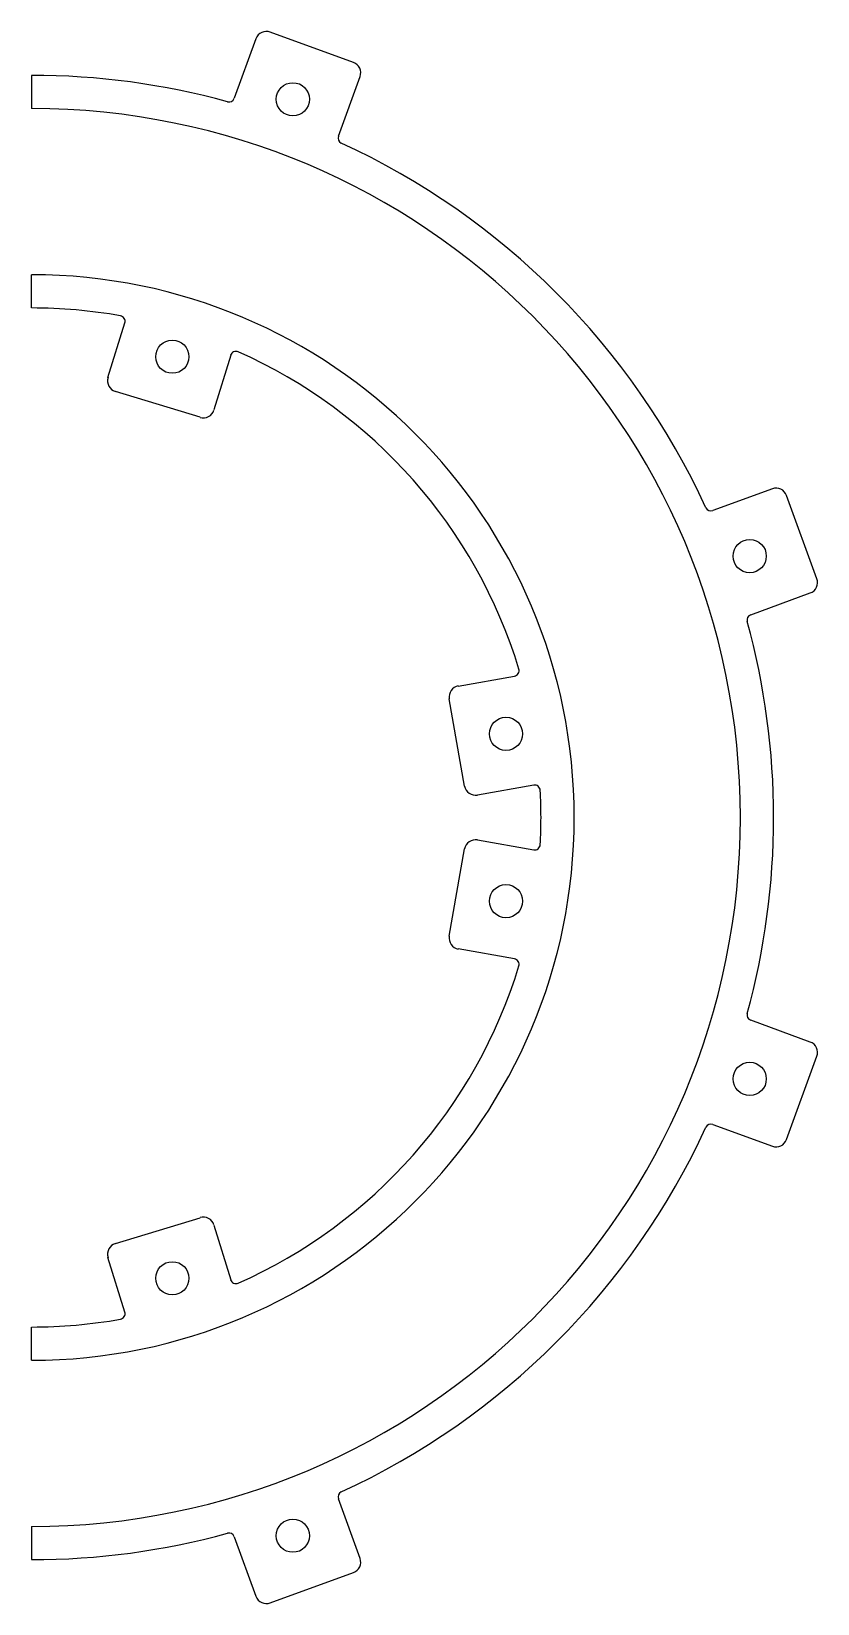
# Model space of a CAD drawing. Header units: millimetres. Extents: x 0 to 71, y -71 to 71.
import ezdxf

# ---------------------------------------------------------------- set-up
doc = ezdxf.new("R2010")
doc.units = ezdxf.units.MM
doc.header["$MEASUREMENT"] = 0
doc.layers.add('Default', color=18, linetype='Continuous', true_color=0x000000)

msp = doc.modelspace()

# ---------------------------------------------------------------- linework, layer by layer
at = {"layer": 'Default'}
for p, q in [((20.27, 70.31), (18.31, 64.93)), ((27.71, 61.51), (29.67, 66.89)), ((6.91, 39.71), (8.42, 44.65)), ((17.99, 41.73), (16.48, 36.79)), ((66.89, 29.67), (61.51, 27.71)), ((64.93, 18.31), (70.31, 20.27)), ((38.52, 11.87), (43.61, 12.77)), ((45.35, 2.92), (40.26, 2.02)), ((40.26, -2.02), (45.35, -2.92)), ((43.61, -12.77), (38.52, -11.87)), ((70.31, -20.27), (64.93, -18.31)), ((61.51, -27.71), (66.89, -29.67)), ((16.48, -36.79), (17.99, -41.73)), ((8.42, -44.65), (6.91, -39.71)), ((29.67, -66.89), (27.71, -61.51)), ((18.31, -64.93), (20.27, -70.31))]:
    msp.add_line(p, q, dxfattribs=at)
for points in [[(29.07, 68.17), (21.55, 70.91)], [(0, 67), (0, 64)], [(0, 46), (0, 49)], [(15.23, 36.13), (7.58, 38.47)], [(70.91, 21.55), (68.17, 29.07)], [(39.1, 2.83), (37.71, 10.71)], [(37.71, -10.71), (39.1, -2.83)], [(68.17, -29.07), (70.91, -21.55)], [(7.58, -38.47), (15.23, -36.13)], [(0, -49), (0, -46)], [(0, -64), (0, -67)], [(21.55, -70.91), (29.07, -68.17)]]:
    msp.add_lwpolyline(points, dxfattribs=at)
for centre in [(23.6, 64.84), (12.72, 41.6), (64.84, 23.6), (42.84, 7.55), (42.84, -7.55), (64.84, -23.6), (12.72, -41.6), (23.6, -64.84)]:
    msp.add_circle(centre, 1.5, dxfattribs=at)
for centre, radius, start, end in [((21.21, 69.97), 1, 70, 160.0002), ((28.73, 67.23), 1, 340.0002, 70), ((0, 0), 67, 74.6739, 90), ((0, 0), 64, 360, 90), ((17.84, 65.1), 0.5, 254.6739, 340.0002), ((28.18, 61.34), 0.5, 160.0002, 245.3261), ((0, 0), 67, 24.6739, 65.3261), ((0, 0), 49, 360, 90), ((0, 0), 46, 79.943, 90), ((7.95, 44.8), 0.5, 342.9999, 79.943), ((18.46, 41.58), 0.5, 66.0569, 163.0001), ((0, 0), 46, 16.943, 66.0569), ((7.87, 39.42), 1, 162.9999, 252.9996), ((15.52, 37.08), 1, 252.9996, 343.0001), ((67.23, 28.73), 1, 20, 109.9998), ((61.34, 28.18), 0.5, 204.6739, 289.9998), ((69.97, 21.21), 1, 289.9998, 20), ((65.1, 17.84), 0.5, 109.9998, 195.3261), ((0, 0), 67, 360, 15.3261), ((43.52, 13.26), 0.5, 280.0003, 16.943), ((38.7, 10.89), 1, 100.0003, 190.0001), ((45.43, 2.43), 0.5, 3.057, 100.0001), ((40.09, 3.01), 1, 190.0001, 280.0001), ((0, 0), 46, 360, 3.057), ((0, 0), 64, 270, 0), ((0, 0), 49, 270, 0), ((0, 0), 46, 356.943, 0), ((0, 0), 67, 344.6739, 0), ((40.09, -3.01), 1, 79.9999, 169.9999), ((45.43, -2.43), 0.5, 259.9999, 356.943), ((38.7, -10.89), 1, 169.9999, 259.9997), ((43.52, -13.26), 0.5, 343.057, 79.9997), ((0, 0), 46, 293.9431, 343.057), ((65.1, -17.84), 0.5, 164.6739, 250.0002), ((69.97, -21.21), 1, 340, 70.0002), ((0, 0), 67, 294.6739, 335.3261), ((61.34, -28.18), 0.5, 70.0002, 155.3261), ((67.23, -28.73), 1, 250.0002, 340), ((15.52, -37.08), 1, 16.9999, 107.0004), ((7.87, -39.42), 1, 107.0004, 197.0001), ((18.46, -41.58), 0.5, 196.9999, 293.9431), ((0, 0), 46, 270, 280.057), ((7.95, -44.8), 0.5, 280.057, 17.0001), ((28.18, -61.34), 0.5, 114.6739, 199.9998), ((0, 0), 67, 270, 285.3261), ((17.84, -65.1), 0.5, 19.9998, 105.3261), ((28.73, -67.23), 1, 290, 19.9998), ((21.21, -69.97), 1, 199.9998, 290)]:
    msp.add_arc(centre, radius, start, end, dxfattribs=at)

doc.saveas('drawing.dxf')
